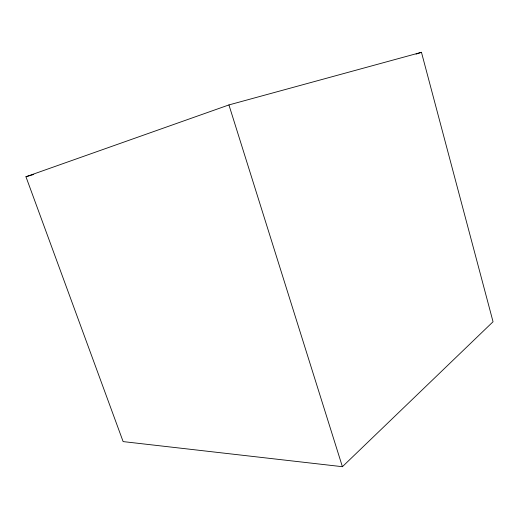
<?xml version="1.0" encoding="UTF-8"?>
<svg xmlns="http://www.w3.org/2000/svg" width="519" height="519" viewBox="0 0 519 519"><rect width="100%" height="100%" fill="white"/><g stroke="black" fill="none" stroke-linecap="round" stroke-linejoin="round"><path stroke-width="0.78" d="M342.404 466.698L493.05 321.748L421.454 52.302L228.931 104.929L25.95 176.745L123.126 441.598L342.404 466.698L228.931 104.929M416.082 54.112L421.454 52.302M25.95 176.745L33.729 174.475"/></g></svg>
